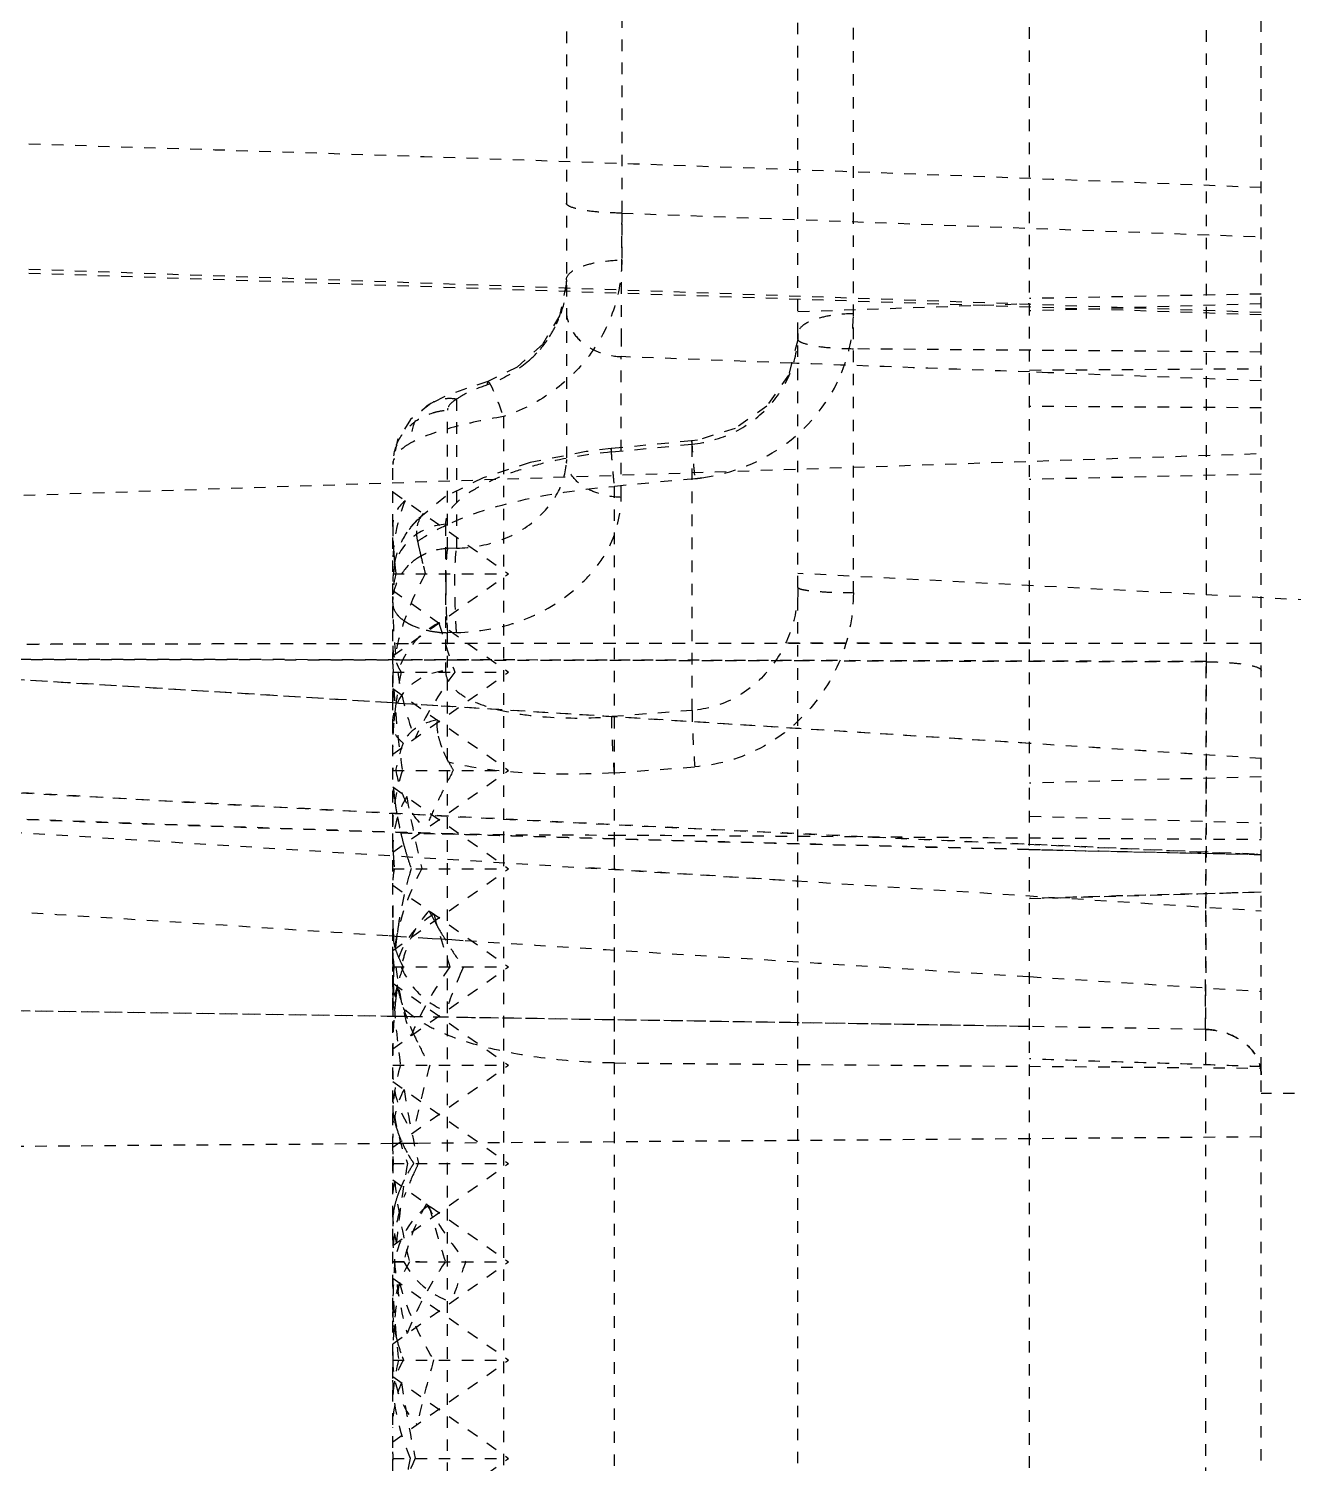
# Model space of a CAD drawing. Header units: millimetres. Extents: x 2089 to 2530, y 1631 to 2074.
# Drawn here: x 2415.2 to 2426.17, y 1859.48 to 1871.93 of the extents above; entities that cross this region are included whole.
import ezdxf

# ---------------------------------------------------------------- set-up
doc = ezdxf.new("R2010")
doc.units = ezdxf.units.MM
doc.linetypes.add('HIDDEN', pattern=[0.2, 0.1, -0.1])
doc.layers.add('DEFAULT_2', color=8, linetype='HIDDEN')

msp = doc.modelspace()

# ---------------------------------------------------------------- linework, layer by layer
at = {"layer": 'DEFAULT_2', "color": 8, "linetype": 'HIDDEN'}
for p, q in [((2425.891, 1788.503), (2425.891, 1954.599)), ((2423.881, 1794.841), (2423.881, 1948.067)), ((2425.415, 1909.715), (2425.414, 1866.436)), ((2422.352, 1867.035), (2422.352, 1879.916)), ((2421.871, 1854.68), (2421.871, 1879.814)), ((2420.342, 1877.435), (2420.342, 1869.921)), ((2419.861, 1877.304), (2419.861, 1868.19)), ((2420.342, 1870.329), (2425.891, 1870.123)), ((2425.891, 1869.466), (2411.243, 1869.978)), ((2425.891, 1869.445), (2411.24, 1869.939)), ((2425.891, 1869.626), (2423.881, 1869.587)), ((2421.871, 1869.474), (2423.881, 1869.544)), ((2425.891, 1869.542), (2423.881, 1869.48)), ((2419.801, 1869.436), (2419.653, 1869.188)), ((2420.337, 1867.862), (2420.337, 1869.083)), ((2421.817, 1869.027), (2420.337, 1869.083)), ((2425.891, 1869.123), (2422.352, 1869.15)), ((2421.861, 1869.025), (2421.817, 1869.027)), ((2423.881, 1868.967), (2425.891, 1868.979)), ((2424.04, 1868.944), (2423.881, 1868.95)), ((2419.179, 1868.868), (2418.994, 1868.807)), ((2419.176, 1868.84), (2419.179, 1868.868)), ((2425.891, 1868.873), (2424.04, 1868.944)), ((2418.8, 1868.734), (2418.682, 1868.675)), ((2418.994, 1868.807), (2418.8, 1868.734)), ((2418.909, 1868.714), (2418.909, 1867.421)), ((2418.684, 1868.676), (2418.682, 1868.675)), ((2418.83, 1867.418), (2418.83, 1868.619)), ((2425.891, 1868.639), (2423.881, 1868.651)), ((2419.315, 1868.563), (2419.315, 1859.061)), ((2418.396, 1868.36), (2418.354, 1868.146)), ((2420.949, 1868.353), (2420.249, 1868.285)), ((2420.254, 1868.256), (2420.954, 1868.324)), ((2420.954, 1868.324), (2420.949, 1868.353)), ((2420.954, 1866.013), (2420.954, 1868.324)), ((2408.956, 1867.672), (2425.891, 1868.243)), ((2420.249, 1868.285), (2420.033, 1868.259)), ((2420.254, 1868.256), (2420.249, 1868.285)), ((2418.354, 1804.815), (2418.354, 1868.146)), ((2420.976, 1868.024), (2420.276, 1867.957)), ((2420.276, 1867.957), (2420.276, 1848.179)), ((2425.891, 1868.062), (2423.881, 1868.018)), ((2418.354, 1867.909), (2419.359, 1867.198)), ((2418.511, 1867.602), (2418.62, 1867.721)), ((2418.812, 1867.629), (2418.812, 1866.36)), ((2418.909, 1867.421), (2418.83, 1867.418)), ((2418.354, 1866.488), (2419.359, 1867.198)), ((2418.354, 1867.198), (2419.359, 1867.198)), ((2429.107, 1866.823), (2421.871, 1867.202)), ((2418.353, 1867.056), (2419.359, 1866.346)), ((2418.909, 1866.688), (2418.83, 1866.686)), ((2418.83, 1858.987), (2418.83, 1866.686)), ((2425.891, 1866.595), (2423.881, 1866.595)), ((2418.353, 1866.346), (2419.359, 1866.346)), ((2418.354, 1865.635), (2419.359, 1866.346)), ((2418.378, 1866.452), (2418.427, 1866.452)), ((2418.427, 1866.452), (2418.857, 1866.451)), ((2418.857, 1866.451), (2418.892, 1866.451)), ((2418.892, 1866.451), (2419.038, 1866.451)), ((2419.038, 1866.451), (2421.871, 1866.446)), ((2421.871, 1866.446), (2423.881, 1866.44)), ((2423.881, 1866.44), (2425.414, 1866.436)), ((2418.354, 1866.204), (2419.359, 1865.493)), ((2418.381, 1866.076), (2418.352, 1866.078)), ((2418.41, 1866.074), (2418.381, 1866.076)), ((2418.567, 1866.065), (2418.41, 1866.074)), ((2418.701, 1866.056), (2418.567, 1866.065)), ((2418.747, 1866.053), (2418.701, 1866.056)), ((2418.874, 1866.045), (2418.747, 1866.053)), ((2420.954, 1866.013), (2420.254, 1865.959)), ((2423.881, 1865.727), (2421.871, 1865.856)), ((2425.891, 1865.596), (2423.881, 1865.727)), ((2418.354, 1864.782), (2419.359, 1865.493)), ((2418.354, 1865.493), (2419.359, 1865.493)), ((2420.276, 1865.471), (2420.976, 1865.524)), ((2418.354, 1865.351), (2419.359, 1864.64)), ((2425.891, 1865.437), (2423.881, 1865.383)), ((2423.881, 1865.097), (2425.891, 1865.038)), ((2413.44, 1865.058), (2421.871, 1864.533)), ((2418.354, 1863.929), (2419.359, 1864.64)), ((2418.354, 1864.64), (2419.359, 1864.64)), ((2420.057, 1864.65), (2425.891, 1864.275)), ((2418.354, 1864.498), (2419.359, 1863.787)), ((2423.881, 1864.381), (2424.129, 1864.388)), ((2418.325, 1864.059), (2418.375, 1864.055)), ((2418.375, 1864.055), (2418.656, 1864.037)), ((2418.656, 1864.037), (2418.696, 1864.035)), ((2418.696, 1864.035), (2418.774, 1864.03)), ((2418.774, 1864.03), (2418.809, 1864.028)), ((2418.809, 1864.028), (2418.866, 1864.024)), ((2418.866, 1864.024), (2418.982, 1864.016)), ((2418.354, 1863.816), (2418.354, 1863.787)), ((2418.354, 1863.077), (2419.359, 1863.787)), ((2418.354, 1863.787), (2419.359, 1863.787)), ((2418.354, 1863.645), (2419.359, 1862.935)), ((2423.881, 1863.703), (2425.891, 1863.575)), ((2418.352, 1863.358), (2410.509, 1863.471)), ((2418.354, 1863.493), (2418.354, 1863.435)), ((2418.391, 1863.357), (2418.352, 1863.358)), ((2418.444, 1863.356), (2418.391, 1863.357)), ((2418.475, 1863.356), (2418.444, 1863.356)), ((2418.514, 1863.355), (2418.475, 1863.356)), ((2418.589, 1863.354), (2418.514, 1863.355)), ((2418.814, 1863.351), (2418.589, 1863.354)), ((2419.037, 1863.347), (2418.814, 1863.351)), ((2421.871, 1863.303), (2419.037, 1863.347)), ((2423.881, 1863.27), (2421.871, 1863.303)), ((2425.406, 1863.245), (2423.881, 1863.27)), ((2425.406, 1863.245), (2425.406, 1857.872)), ((2418.354, 1862.224), (2419.359, 1862.935)), ((2418.354, 1862.935), (2419.359, 1862.935)), ((2420.276, 1862.954), (2425.891, 1862.909)), ((2418.354, 1862.792), (2419.359, 1862.082)), ((2471.781, 1862.688), (2425.891, 1862.688)), ((2418.352, 1862.254), (2410.335, 1862.193)), ((2418.426, 1862.255), (2418.352, 1862.254)), ((2418.481, 1862.255), (2418.426, 1862.255)), ((2418.536, 1862.256), (2418.481, 1862.255)), ((2418.576, 1862.256), (2418.536, 1862.256)), ((2423.881, 1862.296), (2418.576, 1862.256)), ((2425.891, 1862.312), (2423.881, 1862.296)), ((2418.354, 1861.371), (2419.359, 1862.082)), ((2418.354, 1862.082), (2419.359, 1862.082)), ((2418.354, 1861.94), (2419.359, 1861.229)), ((2418.354, 1860.518), (2419.359, 1861.229)), ((2418.354, 1861.229), (2419.359, 1861.229)), ((2418.354, 1861.087), (2419.359, 1860.376)), ((2418.354, 1859.666), (2419.359, 1860.376)), ((2418.354, 1860.376), (2419.359, 1860.376)), ((2418.354, 1860.234), (2419.359, 1859.523)), ((2418.354, 1859.562), (2418.354, 1859.581)), ((2418.354, 1858.813), (2419.359, 1859.523)), ((2418.354, 1859.523), (2419.359, 1859.523))]:
    msp.add_line(p, q, dxfattribs=at)
for points in [[(2419.861, 1869.749), (2419.86, 1869.711), (2419.801, 1869.436)], [(2421.871, 1869.284), (2421.869, 1869.23), (2421.789, 1868.922), (2421.6, 1868.654), (2421.326, 1868.459), (2421, 1868.359), (2420.949, 1868.353)], [(2419.653, 1869.188), (2419.434, 1868.992), (2419.179, 1868.868)], [(2418.684, 1868.676), (2418.51, 1868.539), (2418.396, 1868.36)], [(2420.033, 1868.259), (2419.548, 1868.164), (2419.139, 1868.032), (2418.813, 1867.869)], [(2418.813, 1867.869), (2418.566, 1867.668), (2418.51, 1867.602)]]:
    msp.add_lwpolyline(points, dxfattribs=at)
for centre, radius, start, end in [((2381.853, 771.695), 1099.737, 87.705018, 88.462347), ((2575.468, 1869.115), 155.131, 179.55179, 179.94232), ((2418.908, 1869.771), 0.957, 327.3617, 335.0255), ((2418.929, 1869.761), 0.934, 335.0459, 337.7835), ((2418.891, 1869.782), 0.978, 319.3386, 327.3636), ((2484.648, 1869.268), 64.311, 179.99665, 180.16443), ((2418.873, 1869.798), 1.001, 311.2873, 319.3059), ((2418.803, 1868.146), 0.449, 157.3109, 179.9475), ((2420.079, 1868.19), 0.218, 180.0321, 184.7279), ((2420.823, 1869.6), 1.583, 275.5399, 277.7826), ((2418.782, 1867.574), 0.219, 137.9692, 143.3913), ((2421.39, 1867.628), 3.036, 180.0309, 182.6225), ((2419.147, 1867.116), 0.8, 142.6196, 144.2371), ((2421.735, 1867.642), 3.382, 182.6001, 183.9436), ((2429.044, 1869.844), 10.738, 192.7292, 193.2388), ((2421.963, 1867.658), 3.61, 183.9404, 184.9499), ((2422.159, 1867.675), 3.807, 184.9489, 185.9163), ((2428.524, 1869.727), 10.205, 193.264, 193.9666), ((2418.849, 1866.907), 0.511, 113.4348, 119.5428), ((2419.872, 1867.051), 1.518, 172.3034, 174.4178), ((2419.907, 1867.046), 1.554, 171.2619, 172.2966), ((2422.373, 1867.697), 4.022, 185.9187, 187.1206), ((2428.948, 1869.83), 10.641, 193.9546, 194.3166), ((2418.675, 1867.132), 0.321, 172.0062, 179.9374), ((2418.698, 1867.129), 0.345, 168.2954, 172.043), ((2418.806, 1866.945), 0.453, 157.0765, 172.9941), ((2424.97, 1867.116), 6.155, 180.0259, 182.0604), ((2418.796, 1866.946), 0.443, 172.9901, 179.9785), ((2424.746, 1867.104), 5.932, 182.0167, 183.2084), ((2250.422, -822.696), 2694.013, 86.265521, 86.672403), ((2423.675, 1867.044), 4.858, 183.2065, 184.2172), ((2422.516, -1342.966), 3209.561, 89.939756, 90.257867), ((2423.93, -2055.237), 3921.833, 90.000719, 90.231676), ((2418.855, 1867.627), 0.941, 263.2214, 265.3541), ((2418.856, 1867.638), 0.951, 265.3498, 268.4464), ((2412.297, -2333.048), 4199.505, 89.821035, 90.081903), ((2258.002, -699.944), 2571.028, 86.42425, 86.592092), ((2424.258, 1866.559), 5.904, 180.0419, 181.3854), ((2424.448, 1866.559), 6.094, 181.3497, 182.0104), ((2419.708, 1866.244), 1.355, 175.6982, 177.0838), ((2419.017, 1866.698), 0.687, 208.1478, 210.8335), ((1588.003, 1866.874), 837.411, 359.823445, 359.970005), ((2419.628, 1866.248), 1.274, 177.0753, 179.981), ((2418.65, 1866.157), 0.297, 171.4844, 180.0438), ((2419.767, 1866.105), 1.414, 177.3917, 179.9882), ((2419.812, 1866.103), 1.458, 176.1398, 177.3994), ((2422.725, 1865.482), 4.383, 171.6564, 172.9503), ((2421.803, 1865.595), 3.454, 172.937, 174.8652), ((2420.266, 1865.516), 1.912, 180.0022, 180.6815), ((2420.526, 1865.469), 2.173, 179.3611, 179.9984), ((2424.153, 1862.664), 5.984, 151.7814, 153.6351), ((2423.628, 1868.216), 5.473, 208.9942, 209.8323), ((2420.287, 1865.179), 1.933, 175.0586, 180.069), ((2420.746, 1865.542), 2.394, 184.7121, 186.9371), ((2420.906, 1865.561), 2.554, 186.9216, 187.6733), ((2421.11, 1865.59), 2.761, 187.6995, 190.4563), ((2423.855, 1862.811), 5.651, 153.6337, 155.5423), ((2421.454, 1865.653), 3.11, 190.4533, 193.0234), ((2423.503, 1862.97), 5.266, 155.5388, 157.5291), ((2421.33, 1864.946), 2.977, 180.0204, 181.9202), ((2421.64, 1864.955), 3.287, 181.909, 183.5043), ((2421.171, 1865.587), 2.82, 192.999, 193.4469), ((2421.194, 1865.592), 2.843, 193.4487, 195.1919), ((2421.254, 1865.608), 2.905, 195.1954, 197.2471), ((2826.381, 1863.927), 406.106, 179.85819, 179.99988), ((2457.278, 2609.935), 745.832, 267.432651, 267.583303), ((2421.954, 1864.975), 3.601, 183.5137, 185.3392), ((2421.317, 1865.628), 2.971, 197.2445, 199.4176), ((2436.182, 2389.137), 524.474, 268.65533, 268.86886), ((2421.924, 1863.613), 3.561, 163.9105, 166.9801), ((2421.899, 1863.62), 3.535, 163.2274, 163.9069), ((2422.022, 1863.591), 3.662, 166.9913, 170.6796), ((2431.679, 1611.571), 252.93, 91.31133, 91.76681), ((2421.645, 1865.766), 3.328, 206.6509, 207.3802), ((2421.696, 1865.793), 3.385, 207.3829, 209.0749), ((2068.087, 1865.197), 357.325, 359.74044, 359.85509), ((2422.194, 1863.563), 3.835, 170.6733, 172.5414), ((2421.743, 1865.819), 3.439, 209.0724, 209.8504), ((2421.818, 1865.862), 3.525, 209.86, 212.946), ((2418.735, 1864.088), 0.382, 180.057, 184.5824), ((2422.381, 1863.538), 4.024, 172.5414, 174.1723), ((2419.703, 1863.963), 1.35, 180.002, 180.9979), ((2419.742, 1863.963), 1.389, 180.9999, 182.4044), ((2425.725, 1863.867), 7.372, 179.9588, 180.4013), ((2419.8, 1863.966), 1.447, 182.4101, 184.7295), ((2419.882, 1863.973), 1.528, 184.7316, 186.9684), ((2421.928, 1865.933), 3.656, 212.9449, 215.9414), ((2779.038, 1863.906), 358.763, 179.99658, 180.15213), ((2419.608, 1863.747), 1.255, 178.1734, 179.9923), ((2423.514, 1863.458), 5.16, 177.015, 178.3571), ((2423.213, 1863.473), 4.859, 176.7632, 176.9996), ((2423.043, 1863.482), 4.689, 176.2705, 176.7646), ((2419.302, 1864.263), 0.98, 206.703, 209.0431), ((2423.01, 1861.959), 4.436, 156.2619, 161.0038), ((2422.909, 1862.001), 4.327, 155.6179, 156.2373), ((2421.063, 1863.216), 2.698, 171.4699, 173.4361), ((2420.209, 1864.031), 1.861, 192.8649, 194.7654), ((2350.487, -2589.665), 4453.54, 89.036106, 89.282019), ((2419.357, 1863.336), 1.005, 171.2652, 173.9684), ((2420.342, 1864.066), 1.999, 194.7862, 198.4132), ((2326.501, 1864.019), 98.908, 359.55158, 359.74507), ((2420.69, 1864.183), 2.366, 198.4384, 202.6664), ((2420.902, 1864.269), 2.595, 202.6184, 203.7533), ((2421.066, 1864.343), 2.774, 203.7712, 206.4994), ((2421.344, 1864.482), 3.085, 206.5135, 210.1039), ((2418.835, 1862.586), 0.481, 180.0239, 182.8606), ((2419.225, 1862.651), 0.878, 194.099, 197.9684), ((2421.357, 1862.264), 3.004, 180.0179, 182.3157), ((2419.643, 1862.816), 1.328, 204.5089, 209.6876), ((2421.671, 1862.277), 3.318, 182.3172, 183.3686), ((2419.75, 1862.876), 1.451, 209.6439, 212.1518), ((2419.794, 1862.904), 1.502, 212.1426, 213.1693), ((2419.01, 1861.997), 0.656, 175.0738, 179.9429), ((2419.081, 1861.991), 0.728, 172.8308, 175.1131), ((2420.838, 1860.953), 2.527, 155.5139, 159.6063), ((2421.162, 1860.808), 2.881, 153.7671, 155.5631), ((2419.465, 1861.428), 1.132, 155.506, 159.9075), ((2419.599, 1861.368), 1.279, 153.3884, 155.5634), ((2423.529, 1861.634), 5.175, 179.9578, 182.8642), ((2418.961, 1861.567), 0.607, 171.5734, 173.5397), ((2419.54, 1861.038), 1.187, 177.6954, 180.0117), ((2419.552, 1860.861), 1.202, 188.8187, 192.9408), ((2419.772, 1860.91), 1.427, 192.8999, 195.3288), ((2420.028, 1860.982), 1.693, 195.3778, 199.9558), ((2420.23, 1861.053), 1.907, 199.8835, 200.7706), ((2418.849, 1860.062), 0.496, 167.9844, 172.6306), ((2420.753, 1859.569), 2.399, 180.1607, 181.0861)]:
    msp.add_arc(centre, radius, start, end, dxfattribs=at)
for centre, major_axis, ratio, start_param, end_param in [((2418.856, 1867.472), (0.17, 0.85), 0.556376, 1.246742, 1.91571), ((2418.856, 1867.515), (0.48, -0.206), 0.723967, 2.774406, 3.443374), ((2419.359, 1867.52), (0.908, 0.807), 0.534108, 2.460497, 2.698381), ((2420.364, 1867.29), (1.816, 1.614), 0.534108, 2.160766, 2.542131), ((2420.364, 1869.236), (1.311, 4.007), 0.380343, 2.281037, 2.437288), ((2420.364, 1864.998), (1.816, -1.614), 0.534108, 2.941603, 3.37353), ((2420.364, 1867.001), (-1.311, 4.007), 0.380343, 1.503757, 1.610111), ((2420.364, 1869.236), (1.311, 4.007), 0.380343, 2.492311, 2.725205), ((2420.364, 1866.04), (1.816, 1.614), 0.534108, 1.948827, 2.254213), ((2420.364, 1864.998), (1.816, -1.614), 0.534108, -2.801578, -2.698381), ((2420.364, 1864.32), (-1.311, 4.007), 0.380343, 7.246938, 7.435406), ((2420.364, 1866.04), (1.816, 1.614), 0.534108, 2.406717, 2.698382), ((2420.364, 1863.748), (1.816, -1.614), 0.534108, -3.048686, -2.698381), ((2420.364, 1864.32), (-1.311, 4.007), 0.380343, 7.494046, 7.650773), ((2419.359, 1865.019), (0.908, 0.807), 0.534108, 2.526276, 2.698381), ((2420.364, 1864.79), (1.816, 1.614), 0.534108, 2.19135, 2.5804), ((2420.364, 1862.497), (1.816, -1.614), 0.534108, 2.980061, 3.416309), ((2420.364, 1864.32), (-1.311, 4.007), 0.380343, 1.465299, 1.579254), ((2420.364, 1866.554), (1.311, 4.007), 0.380343, 2.449531, 2.680155), ((2420.364, 1863.539), (1.816, 1.614), 0.534108, 1.979683, 2.299264), ((2420.364, 1862.497), (1.816, -1.614), 0.534108, -2.765544, -2.698381), ((2420.364, 1861.638), (-1.311, 4.007), 0.380343, 7.210904, 7.403349), ((2420.364, 1863.539), (1.816, 1.614), 0.534108, 2.438774, 2.698382), ((2420.364, 1863.952), (1.816, 1.614), 0.534108, 2.698382, 3.126686), ((2420.364, 1862.988), (1.311, 4.007), 0.380343, 1.707871, 1.852733), ((2420.364, 1861.247), (1.816, -1.614), 0.534108, -3.012906, -2.698381), ((2420.364, 1861.638), (-1.311, 4.007), 0.380343, 7.458266, 7.620115), ((2420.364, 1861.659), (1.816, -1.614), 0.534108, -2.698381, -2.338344), ((2420.364, 1862.988), (1.311, 4.007), 0.380343, 1.920999, 2.100388), ((2419.359, 1861.268), (0.908, -0.807), 0.534108, -2.887506, -2.698382), ((2419.359, 1861.146), (-0.655, 2.003), 0.380343, 7.332866, 7.688949), ((2420.364, 1858.072), (-1.311, 4.007), 0.380343, 0.312589, 0.549424), ((2420.364, 1861.659), (1.816, -1.614), 0.534108, -2.150415, -1.881463), ((2420.364, 1862.701), (1.816, 1.614), 0.534108, 2.698382, 2.87903), ((2420.364, 1859.996), (1.816, -1.614), 0.534108, 3.017957, 3.457431), ((2420.364, 1861.638), (-1.311, 4.007), 0.380343, 1.427403, 1.548524), ((2420.364, 1860.409), (1.816, -1.614), 0.534108, -2.698381, -2.562728), ((2420.364, 1862.988), (1.311, 4.007), 0.380343, 2.145384, 2.281037), ((2419.359, 1861.268), (0.908, 0.807), 0.534108, 2.153174, 2.698381), ((2420.364, 1863.873), (1.311, 4.007), 0.380343, 2.40841, 2.636558), ((2420.364, 1862.701), (1.816, 1.614), 0.534108, 3.009513, 3.427157), ((2420.364, 1861.038), (1.816, 1.614), 0.534108, 2.010414, 2.342861), ((2420.364, 1860.307), (1.311, 4.007), 0.380343, 7.747304, 7.835446), ((2420.364, 1858.072), (-1.311, 4.007), 0.380343, 0.619241, 0.839748), ((2420.364, 1858.957), (-1.311, 4.007), 0.380343, 7.174646, 7.370939), ((2420.364, 1860.409), (1.816, -1.614), 0.534108, -2.457066, -2.094695), ((2420.364, 1861.451), (1.816, 1.614), 0.534108, 2.71919, 3.163098), ((2420.364, 1861.038), (1.816, 1.614), 0.534108, 2.471184, 2.698382), ((2420.364, 1860.307), (1.311, 4.007), 0.380343, 1.67735, 1.816321), ((2420.364, 1859.158), (1.816, -1.614), 0.534108, -2.698381, -2.307132), ((2420.364, 1858.746), (1.816, -1.614), 0.534108, -2.977225, -2.698381), ((2420.364, 1858.957), (-1.311, 4.007), 0.380343, 7.422585, 7.589352), ((2419.359, 1860.017), (0.908, 0.807), 0.534108, 2.664259, 2.698381), ((2420.364, 1859.788), (1.816, 1.614), 0.534108, 2.252771, 2.655404), ((2420.364, 1860.307), (1.311, 4.007), 0.380343, 1.889787, 2.064743)]:
    msp.add_ellipse(centre, major_axis=major_axis, ratio=ratio, start_param=start_param, end_param=end_param, dxfattribs=at)
for points, knots in [([(2420.342, 1870.329), (2420.28, 1870.329), (2420.166, 1870.333), (2420.017, 1870.35), (2419.92, 1870.372), (2419.873, 1870.394), (2419.861, 1870.409), (2419.861, 1870.415)], [0, 0, 0, 0, 0.371583, 0.685397, 0.899551, 0.962331, 1, 1, 1, 1]), ([(2420.342, 1869.921), (2420.342, 1869.774), (2420.291, 1869.475), (2420.075, 1869.073), (2419.741, 1868.752), (2419.462, 1868.612), (2419.315, 1868.563)], [0, 0, 0, 0, 0.24373, 0.491221, 0.743562, 1, 1, 1, 1]), ([(2419.861, 1869.749), (2419.861, 1869.776), (2419.894, 1869.816), (2419.948, 1869.847), (2420.029, 1869.881), (2420.161, 1869.911), (2420.277, 1869.92), (2420.342, 1869.921)], [0, 0, 0, 0, 0.146509, 0.245436, 0.356775, 0.63639, 1, 1, 1, 1]), ([(2419.861, 1869.749), (2419.861, 1869.662), (2419.844, 1869.545), (2419.805, 1869.435), (2419.794, 1869.408)], [0, 0, 0, 0, 0.74764, 1, 1, 1, 1]), ([(2419.861, 1869.481), (2419.861, 1869.431), (2419.888, 1869.324), (2419.996, 1869.195), (2420.153, 1869.109), (2420.275, 1869.086), (2420.337, 1869.083)], [0, 0, 0, 0, 0.223606, 0.463116, 0.723981, 1, 1, 1, 1]), ([(2422.352, 1869.456), (2422.287, 1869.455), (2422.172, 1869.446), (2422.039, 1869.416), (2421.958, 1869.382), (2421.904, 1869.351), (2421.871, 1869.311), (2421.871, 1869.284)], [0, 0, 0, 0, 0.363349, 0.642577, 0.754139, 0.853269, 1, 1, 1, 1]), ([(2422.249, 1868.942), (2422.266, 1868.983), (2422.325, 1869.148), (2422.352, 1869.325), (2422.352, 1869.456)], [0, 0, 0, 0, 0.252473, 1, 1, 1, 1]), ([(2420.954, 1868.324), (2421.077, 1868.337), (2421.319, 1868.405), (2421.621, 1868.623), (2421.823, 1868.929), (2421.871, 1869.167), (2421.871, 1869.284)], [0, 0, 0, 0, 0.256537, 0.510063, 0.75783, 1, 1, 1, 1]), ([(2422.352, 1869.149), (2422.29, 1869.15), (2422.176, 1869.154), (2422.027, 1869.17), (2421.93, 1869.192), (2421.883, 1869.213), (2421.871, 1869.228), (2421.871, 1869.234)], [0, 0, 0, 0, 0.372127, 0.686322, 0.900453, 0.962936, 1, 1, 1, 1]), ([(2419.534, 1869.045), (2419.456, 1868.977), (2419.338, 1868.901), (2419.209, 1868.851), (2419.176, 1868.84)], [0, 0, 0, 0, 0.747985, 1, 1, 1, 1]), ([(2418.909, 1868.714), (2418.941, 1868.738), (2419.027, 1868.789), (2419.121, 1868.82), (2419.176, 1868.84)], [0, 0, 0, 0, 0.408115, 1, 1, 1, 1]), ([(2419.179, 1868.868), (2419.181, 1868.869), (2419.189, 1868.861), (2419.198, 1868.848), (2419.211, 1868.823), (2419.234, 1868.774), (2419.27, 1868.686), (2419.298, 1868.608), (2419.315, 1868.563)], [0, 0, 0, 0, 0.024694, 0.078326, 0.156921, 0.261571, 0.570312, 1, 1, 1, 1]), ([(2421.037, 1868.032), (2421.3, 1868.067), (2421.809, 1868.27), (2422.151, 1868.703), (2422.249, 1868.942)], [0, 0, 0, 0, 0.50714, 1, 1, 1, 1]), ([(2418.909, 1868.714), (2418.871, 1868.72), (2418.792, 1868.722), (2418.717, 1868.696), (2418.684, 1868.676)], [0, 0, 0, 0, 0.494175, 1, 1, 1, 1]), ([(2418.909, 1868.714), (2418.899, 1868.708), (2418.868, 1868.688), (2418.839, 1868.659), (2418.832, 1868.634)], [0, 0, 0, 0, 0.311102, 1, 1, 1, 1]), ([(2418.388, 1868.319), (2418.416, 1868.385), (2418.503, 1868.505), (2418.634, 1868.574), (2418.702, 1868.595)], [0, 0, 0, 0, 0.497451, 1, 1, 1, 1]), ([(2418.682, 1868.675), (2418.626, 1868.643), (2418.534, 1868.536), (2418.51, 1868.401), (2418.511, 1868.334)], [0, 0, 0, 0, 0.4918, 1, 1, 1, 1]), ([(2418.702, 1868.595), (2418.713, 1868.599), (2418.755, 1868.61), (2418.798, 1868.617), (2418.83, 1868.619)], [0, 0, 0, 0, 0.257646, 1, 1, 1, 1]), ([(2419.315, 1868.563), (2419.161, 1868.537), (2418.888, 1868.481), (2418.62, 1868.392), (2418.511, 1868.334)], [0, 0, 0, 0, 0.558164, 1, 1, 1, 1]), ([(2418.511, 1868.334), (2418.488, 1868.321), (2418.419, 1868.278), (2418.354, 1868.203), (2418.354, 1868.146)], [0, 0, 0, 0, 0.324111, 1, 1, 1, 1]), ([(2420.949, 1868.353), (2420.948, 1868.353), (2420.949, 1868.35), (2420.948, 1868.346), (2420.949, 1868.338), (2420.95, 1868.324), (2420.952, 1868.301), (2420.954, 1868.266), (2420.958, 1868.22), (2420.965, 1868.138), (2420.971, 1868.072), (2420.976, 1868.024)], [0, 0, 0, 0, 0.005016, 0.018922, 0.04107, 0.070637, 0.148387, 0.253386, 0.392292, 0.565032, 1, 1, 1, 1]), ([(2420.254, 1868.256), (2420.067, 1868.238), (2419.796, 1868.196), (2419.457, 1868.103), (2419.241, 1868.024), (2419.063, 1867.935), (2418.927, 1867.841), (2418.837, 1867.741), (2418.812, 1867.664), (2418.812, 1867.629)], [0, 0, 0, 0, 0.341296, 0.49773, 0.638203, 0.759572, 0.859594, 0.93781, 1, 1, 1, 1]), ([(2420.249, 1868.285), (2420.249, 1868.285), (2420.249, 1868.282), (2420.249, 1868.278), (2420.25, 1868.27), (2420.25, 1868.254), (2420.252, 1868.227), (2420.255, 1868.186), (2420.26, 1868.137), (2420.266, 1868.059), (2420.272, 1867.998), (2420.276, 1867.956)], [0, 0, 0, 0, 0.004825, 0.01868, 0.04164, 0.073698, 0.165021, 0.290594, 0.44406, 0.618438, 1, 1, 1, 1]), ([(2418.909, 1867.421), (2419.036, 1867.423), (2419.283, 1867.466), (2419.597, 1867.642), (2419.807, 1867.893), (2419.861, 1868.096), (2419.861, 1868.19)], [0, 0, 0, 0, 0.28429, 0.550344, 0.788748, 1, 1, 1, 1]), ([(2420.337, 1867.862), (2420.275, 1867.864), (2420.163, 1867.881), (2420.015, 1867.945), (2419.904, 1868.038), (2419.866, 1868.128), (2419.862, 1868.172)], [0, 0, 0, 0, 0.303624, 0.551064, 0.78072, 1, 1, 1, 1]), ([(2418.87, 1867.645), (2419.074, 1867.735), (2419.54, 1867.87), (2420.018, 1867.936), (2420.276, 1867.957)], [0, 0, 0, 0, 0.461708, 1, 1, 1, 1]), ([(2418.909, 1866.688), (2419.096, 1866.698), (2419.463, 1866.752), (2419.86, 1866.983), (2420.104, 1867.223), (2420.281, 1867.483), (2420.334, 1867.714), (2420.337, 1867.862)], [0, 0, 0, 0, 0.27696, 0.539203, 0.663607, 0.781385, 1, 1, 1, 1]), ([(2418.607, 1867.705), (2418.6, 1867.695), (2418.574, 1867.655), (2418.563, 1867.607), (2418.561, 1867.571)], [0, 0, 0, 0, 0.243579, 1, 1, 1, 1]), ([(2418.812, 1867.629), (2418.716, 1867.622), (2418.52, 1867.55), (2418.398, 1867.377), (2418.371, 1867.282)], [0, 0, 0, 0, 0.494878, 1, 1, 1, 1]), ([(2418.371, 1867.282), (2418.375, 1867.31), (2418.399, 1867.417), (2418.449, 1867.518), (2418.497, 1867.584)], [0, 0, 0, 0, 0.257821, 1, 1, 1, 1]), ([(2418.57, 1867.478), (2418.59, 1867.494), (2418.686, 1867.558), (2418.789, 1867.61), (2418.87, 1867.645)], [0, 0, 0, 0, 0.22482, 1, 1, 1, 1]), ([(2418.561, 1867.571), (2418.561, 1867.563), (2418.56, 1867.532), (2418.565, 1867.501), (2418.57, 1867.478)], [0, 0, 0, 0, 0.24061, 1, 1, 1, 1]), ([(2418.83, 1867.418), (2418.822, 1867.379), (2418.817, 1867.277), (2418.815, 1867.176), (2418.815, 1867.114)], [0, 0, 0, 0, 0.389443, 1, 1, 1, 1]), ([(2418.898, 1866.897), (2418.894, 1866.998), (2418.892, 1867.142), (2418.898, 1867.317), (2418.903, 1867.39), (2418.909, 1867.421)], [0, 0, 0, 0, 0.578264, 0.824388, 1, 1, 1, 1]), ([(2421.871, 1867.08), (2421.871, 1866.952), (2421.828, 1866.694), (2421.637, 1866.351), (2421.335, 1866.098), (2421.081, 1866.023), (2420.954, 1866.013)], [0, 0, 0, 0, 0.250093, 0.500256, 0.750275, 1, 1, 1, 1]), ([(2421.871, 1867.08), (2421.871, 1867.077), (2421.885, 1867.069), (2421.91, 1867.062), (2421.955, 1867.054), (2422.044, 1867.045), (2422.178, 1867.037), (2422.292, 1867.035), (2422.352, 1867.035)], [0, 0, 0, 0, 0.023501, 0.078569, 0.171053, 0.298622, 0.632549, 1, 1, 1, 1]), ([(2422.352, 1867.035), (2422.351, 1866.849), (2422.283, 1866.473), (2421.984, 1865.987), (2421.532, 1865.638), (2421.161, 1865.537), (2420.976, 1865.524)], [0, 0, 0, 0, 0.249685, 0.499661, 0.749807, 1, 1, 1, 1]), ([(2418.354, 1866.946), (2418.354, 1866.938), (2418.357, 1866.903), (2418.373, 1866.871), (2418.389, 1866.85)], [0, 0, 0, 0, 0.237298, 1, 1, 1, 1]), ([(2418.389, 1866.85), (2418.393, 1866.844), (2418.412, 1866.823), (2418.434, 1866.804), (2418.452, 1866.792)], [0, 0, 0, 0, 0.233847, 1, 1, 1, 1]), ([(2418.909, 1866.688), (2418.907, 1866.705), (2418.903, 1866.775), (2418.899, 1866.844), (2418.898, 1866.897)], [0, 0, 0, 0, 0.240569, 1, 1, 1, 1]), ([(2418.492, 1866.767), (2418.503, 1866.761), (2418.552, 1866.737), (2418.605, 1866.72), (2418.646, 1866.71)], [0, 0, 0, 0, 0.233179, 1, 1, 1, 1]), ([(2418.354, 1866.573), (2418.354, 1866.561), (2418.357, 1866.511), (2418.371, 1866.462), (2418.386, 1866.427)], [0, 0, 0, 0, 0.23438, 1, 1, 1, 1]), ([(2418.354, 1865.889), (2418.354, 1865.95), (2418.379, 1866.069), (2418.479, 1866.216), (2418.627, 1866.322), (2418.748, 1866.355), (2418.812, 1866.36)], [0, 0, 0, 0, 0.255996, 0.490497, 0.729924, 1, 1, 1, 1]), ([(2418.812, 1866.36), (2418.812, 1866.327), (2418.835, 1866.254), (2418.922, 1866.164), (2419.053, 1866.087), (2419.23, 1866.025), (2419.447, 1865.98), (2419.792, 1865.942), (2420.066, 1865.945), (2420.254, 1865.959)], [0, 0, 0, 0, 0.062447, 0.136667, 0.230123, 0.346992, 0.486773, 0.645688, 1, 1, 1, 1]), ([(2425.414, 1866.436), (2425.414, 1865.845), (2425.412, 1864.781), (2425.41, 1863.718), (2425.406, 1863.245)], [0, 0, 0, 0, 0.555506, 1, 1, 1, 1]), ([(2425.414, 1866.436), (2425.475, 1866.435), (2425.589, 1866.431), (2425.736, 1866.417), (2425.833, 1866.398), (2425.879, 1866.379), (2425.891, 1866.366), (2425.891, 1866.36)], [0, 0, 0, 0, 0.37494, 0.690577, 0.904438, 0.965667, 1, 1, 1, 1]), ([(2420.254, 1865.959), (2420.253, 1865.934), (2420.253, 1865.871), (2420.259, 1865.708), (2420.268, 1865.571), (2420.276, 1865.471)], [0, 0, 0, 0, 0.155007, 0.389455, 1, 1, 1, 1]), ([(2420.954, 1866.013), (2420.952, 1865.988), (2420.953, 1865.924), (2420.959, 1865.761), (2420.968, 1865.623), (2420.976, 1865.524)], [0, 0, 0, 0, 0.154984, 0.38949, 1, 1, 1, 1]), ([(2418.363, 1865.904), (2418.359, 1865.853), (2418.355, 1865.786), (2418.354, 1865.718), (2418.354, 1865.701)], [0, 0, 0, 0, 0.753243, 1, 1, 1, 1]), ([(2418.445, 1865.73), (2418.419, 1865.751), (2418.373, 1865.797), (2418.354, 1865.86), (2418.354, 1865.889)], [0, 0, 0, 0, 0.544946, 1, 1, 1, 1]), ([(2418.739, 1865.931), (2418.677, 1865.917), (2418.559, 1865.879), (2418.466, 1865.784), (2418.445, 1865.73)], [0, 0, 0, 0, 0.525246, 1, 1, 1, 1]), ([(2418.747, 1865.817), (2418.746, 1865.827), (2418.74, 1865.864), (2418.738, 1865.902), (2418.739, 1865.931)], [0, 0, 0, 0, 0.257847, 1, 1, 1, 1]), ([(2425.831, 1864.766), (2422.714, 1864.898), (2418.04, 1865.123), (2411.811, 1865.495), (2408.7, 1865.712), (2407.145, 1865.831)], [0, 0, 0, 0, 0.50004, 0.750037, 1, 1, 1, 1]), ([(2407.145, 1865.831), (2409.929, 1865.617), (2415.502, 1865.258), (2421.08, 1864.977), (2423.87, 1864.852)], [0, 0, 0, 0, 0.499958, 1, 1, 1, 1]), ([(2418.445, 1865.73), (2418.438, 1865.711), (2418.411, 1865.634), (2418.391, 1865.554), (2418.38, 1865.493)], [0, 0, 0, 0, 0.24659, 1, 1, 1, 1]), ([(2418.78, 1865.695), (2418.777, 1865.705), (2418.763, 1865.745), (2418.753, 1865.786), (2418.747, 1865.817)], [0, 0, 0, 0, 0.257723, 1, 1, 1, 1]), ([(2418.841, 1865.563), (2418.835, 1865.573), (2418.812, 1865.616), (2418.792, 1865.661), (2418.78, 1865.695)], [0, 0, 0, 0, 0.256871, 1, 1, 1, 1]), ([(2418.38, 1865.493), (2418.399, 1865.397), (2418.456, 1865.21), (2418.569, 1865.049), (2418.638, 1864.983)], [0, 0, 0, 0, 0.506923, 1, 1, 1, 1]), ([(2420.276, 1865.471), (2420.013, 1865.457), (2419.531, 1865.455), (2419.051, 1865.511), (2418.841, 1865.563)], [0, 0, 0, 0, 0.548802, 1, 1, 1, 1]), ([(2406.796, 1865.454), (2408.38, 1865.363), (2411.55, 1865.206), (2416.307, 1865.019), (2421.068, 1864.871), (2424.243, 1864.797), (2425.831, 1864.764)], [0, 0, 0, 0, 0.249869, 0.49984, 0.749895, 1, 1, 1, 1]), ([(2423.874, 1864.807), (2422.467, 1864.839), (2419.652, 1864.912), (2414.027, 1865.1), (2409.81, 1865.283), (2407.001, 1865.442)], [0, 0, 0, 0, 0.2501, 0.500154, 1, 1, 1, 1]), ([(2418.424, 1864.952), (2418.51, 1864.948), (2418.738, 1864.943), (2419.356, 1864.934), (2419.887, 1864.932), (2420.276, 1864.932)], [0, 0, 0, 0, 0.139982, 0.369504, 1, 1, 1, 1]), ([(2420.276, 1864.932), (2420.744, 1864.929), (2421.914, 1864.923), (2423.785, 1864.906), (2425.189, 1864.899), (2425.891, 1864.894)], [0, 0, 0, 0, 0.25, 0.625, 1, 1, 1, 1]), ([(2418.354, 1864.32), (2418.354, 1864.288), (2418.355, 1864.161), (2418.36, 1864.034), (2418.368, 1863.939)], [0, 0, 0, 0, 0.252439, 1, 1, 1, 1]), ([(2418.671, 1864.274), (2418.576, 1864.177), (2418.487, 1864.008), (2418.438, 1863.833), (2418.427, 1863.787)], [0, 0, 0, 0, 0.743476, 1, 1, 1, 1]), ([(2418.354, 1864.192), (2418.354, 1864.171), (2418.355, 1864.089), (2418.365, 1864.006), (2418.378, 1863.947)], [0, 0, 0, 0, 0.256156, 1, 1, 1, 1]), ([(2418.355, 1864.057), (2418.355, 1864.05), (2418.359, 1864.019), (2418.365, 1863.989), (2418.371, 1863.966)], [0, 0, 0, 0, 0.242655, 1, 1, 1, 1]), ([(2418.446, 1863.787), (2418.441, 1863.774), (2418.422, 1863.723), (2418.406, 1863.671), (2418.395, 1863.632)], [0, 0, 0, 0, 0.254089, 1, 1, 1, 1]), ([(2418.427, 1863.787), (2418.463, 1863.704), (2418.567, 1863.544), (2418.728, 1863.44), (2418.815, 1863.403)], [0, 0, 0, 0, 0.49014, 1, 1, 1, 1]), ([(2418.382, 1863.524), (2418.379, 1863.531), (2418.367, 1863.557), (2418.359, 1863.585), (2418.356, 1863.606)], [0, 0, 0, 0, 0.259493, 1, 1, 1, 1]), ([(2418.395, 1863.632), (2418.392, 1863.62), (2418.38, 1863.572), (2418.37, 1863.524), (2418.364, 1863.488)], [0, 0, 0, 0, 0.254705, 1, 1, 1, 1]), ([(2418.382, 1863.524), (2418.377, 1863.481), (2418.36, 1863.302), (2418.354, 1863.123), (2418.354, 1862.988)], [0, 0, 0, 0, 0.246516, 1, 1, 1, 1]), ([(2420.276, 1862.954), (2420.075, 1862.957), (2419.692, 1862.982), (2419.167, 1863.076), (2418.792, 1863.2), (2418.565, 1863.328), (2418.479, 1863.398), (2418.445, 1863.435)], [0, 0, 0, 0, 0.312283, 0.595572, 0.828635, 0.922271, 1, 1, 1, 1]), ([(2425.891, 1862.85), (2425.891, 1862.899), (2425.865, 1863.006), (2425.753, 1863.137), (2425.59, 1863.222), (2425.467, 1863.243), (2425.406, 1863.245)], [0, 0, 0, 0, 0.213684, 0.461435, 0.733273, 1, 1, 1, 1]), ([(2425.406, 1863.245), (2425.467, 1863.243), (2425.59, 1863.222), (2425.753, 1863.137), (2425.865, 1863.006), (2425.891, 1862.899), (2425.891, 1862.85)], [0, 0, 0, 0, 0.266727, 0.538565, 0.786316, 1, 1, 1, 1]), ([(2425.891, 1862.922), (2425.723, 1862.927), (2425.305, 1862.944), (2424.635, 1862.961), (2424.132, 1862.98), (2423.881, 1862.989)], [0, 0, 0, 0, 0.250042, 0.624962, 1, 1, 1, 1]), ([(2418.354, 1862.562), (2418.355, 1862.551), (2418.358, 1862.51), (2418.366, 1862.468), (2418.374, 1862.438)], [0, 0, 0, 0, 0.242104, 1, 1, 1, 1]), ([(2418.537, 1862.082), (2418.529, 1862.07), (2418.5, 1862.025), (2418.474, 1861.977), (2418.456, 1861.941)], [0, 0, 0, 0, 0.254601, 1, 1, 1, 1]), ([(2418.398, 1861.598), (2418.402, 1861.618), (2418.423, 1861.697), (2418.448, 1861.775), (2418.47, 1861.833)], [0, 0, 0, 0, 0.244798, 1, 1, 1, 1]), ([(2418.36, 1861.376), (2418.362, 1861.394), (2418.371, 1861.469), (2418.385, 1861.543), (2418.398, 1861.598)], [0, 0, 0, 0, 0.244516, 1, 1, 1, 1]), ([(2418.351, 1861.232), (2418.435, 1861.232), (2418.602, 1861.229), (2418.938, 1861.228), (2419.19, 1861.229), (2419.359, 1861.229)], [0, 0, 0, 0, 0.249438, 0.499262, 1, 1, 1, 1]), ([(2418.354, 1860.808), (2418.354, 1860.797), (2418.355, 1860.753), (2418.359, 1860.709), (2418.364, 1860.676)], [0, 0, 0, 0, 0.244304, 1, 1, 1, 1]), ([(2418.447, 1860.376), (2418.437, 1860.359), (2418.402, 1860.292), (2418.375, 1860.22), (2418.364, 1860.165)], [0, 0, 0, 0, 0.262958, 1, 1, 1, 1])]:
    msp.add_open_spline(points, degree=3, knots=knots, dxfattribs=at)
for points in [[(2423.881, 1868.95), (2423.208, 1868.975), (2422.534, 1868.999), (2421.861, 1869.025)], [(2418.832, 1868.634), (2418.831, 1868.629), (2418.83, 1868.624), (2418.83, 1868.619)], [(2418.597, 1867.351), (2418.559, 1867.33), (2418.523, 1867.303), (2418.492, 1867.272)], [(2418.83, 1867.418), (2418.767, 1867.415), (2418.704, 1867.401), (2418.646, 1867.376)], [(2418.492, 1867.272), (2418.449, 1867.229), (2418.413, 1867.177), (2418.389, 1867.121)], [(2418.452, 1866.792), (2418.464, 1866.783), (2418.478, 1866.775), (2418.492, 1866.767)], [(2418.646, 1866.71), (2418.678, 1866.702), (2418.711, 1866.697), (2418.744, 1866.693)], [(2410.818, 1866.455), (2413.338, 1866.457), (2415.858, 1866.456), (2418.378, 1866.452)], [(2418.386, 1866.427), (2418.393, 1866.409), (2418.402, 1866.391), (2418.411, 1866.374)], [(2418.427, 1866.346), (2418.413, 1866.27), (2418.4, 1866.194), (2418.389, 1866.118)], [(2421.871, 1865.856), (2420.872, 1865.92), (2419.873, 1865.983), (2418.874, 1866.045)], [(2425.829, 1864.765), (2425.849, 1864.762), (2425.87, 1864.762), (2425.891, 1864.762)], [(2425.831, 1864.764), (2425.851, 1864.765), (2425.871, 1864.764), (2425.891, 1864.764)], [(2410.631, 1864.552), (2413.196, 1864.387), (2415.761, 1864.223), (2418.325, 1864.059)], [(2424.129, 1864.388), (2424.717, 1864.405), (2425.304, 1864.421), (2425.891, 1864.438)], [(2418.982, 1864.016), (2420.615, 1863.912), (2422.248, 1863.808), (2423.881, 1863.703)], [(2418.371, 1863.966), (2418.377, 1863.943), (2418.385, 1863.92), (2418.394, 1863.897)], [(2418.394, 1863.897), (2418.404, 1863.872), (2418.415, 1863.847), (2418.427, 1863.823)], [(2418.356, 1863.606), (2418.356, 1863.587), (2418.355, 1863.568), (2418.354, 1863.549)], [(2418.354, 1863.549), (2418.354, 1863.53), (2418.354, 1863.511), (2418.354, 1863.493)], [(2418.358, 1863.441), (2418.355, 1863.413), (2418.354, 1863.386), (2418.354, 1863.358)], [(2425.891, 1862.92), (2425.221, 1862.948), (2424.551, 1862.963), (2423.881, 1862.989)], [(2418.39, 1862.381), (2418.403, 1862.341), (2418.418, 1862.303), (2418.435, 1862.266)], [(2418.374, 1861.726), (2418.368, 1861.703), (2418.363, 1861.68), (2418.36, 1861.656)], [(2418.402, 1861.817), (2418.391, 1861.787), (2418.381, 1861.757), (2418.374, 1861.726)], [(2418.357, 1861.636), (2418.355, 1861.617), (2418.354, 1861.597), (2418.354, 1861.578)], [(2418.357, 1860.125), (2418.355, 1860.109), (2418.354, 1860.091), (2418.354, 1860.074)]]:
    msp.add_open_spline(points, degree=3, dxfattribs=at)

doc.saveas('drawing.dxf')
